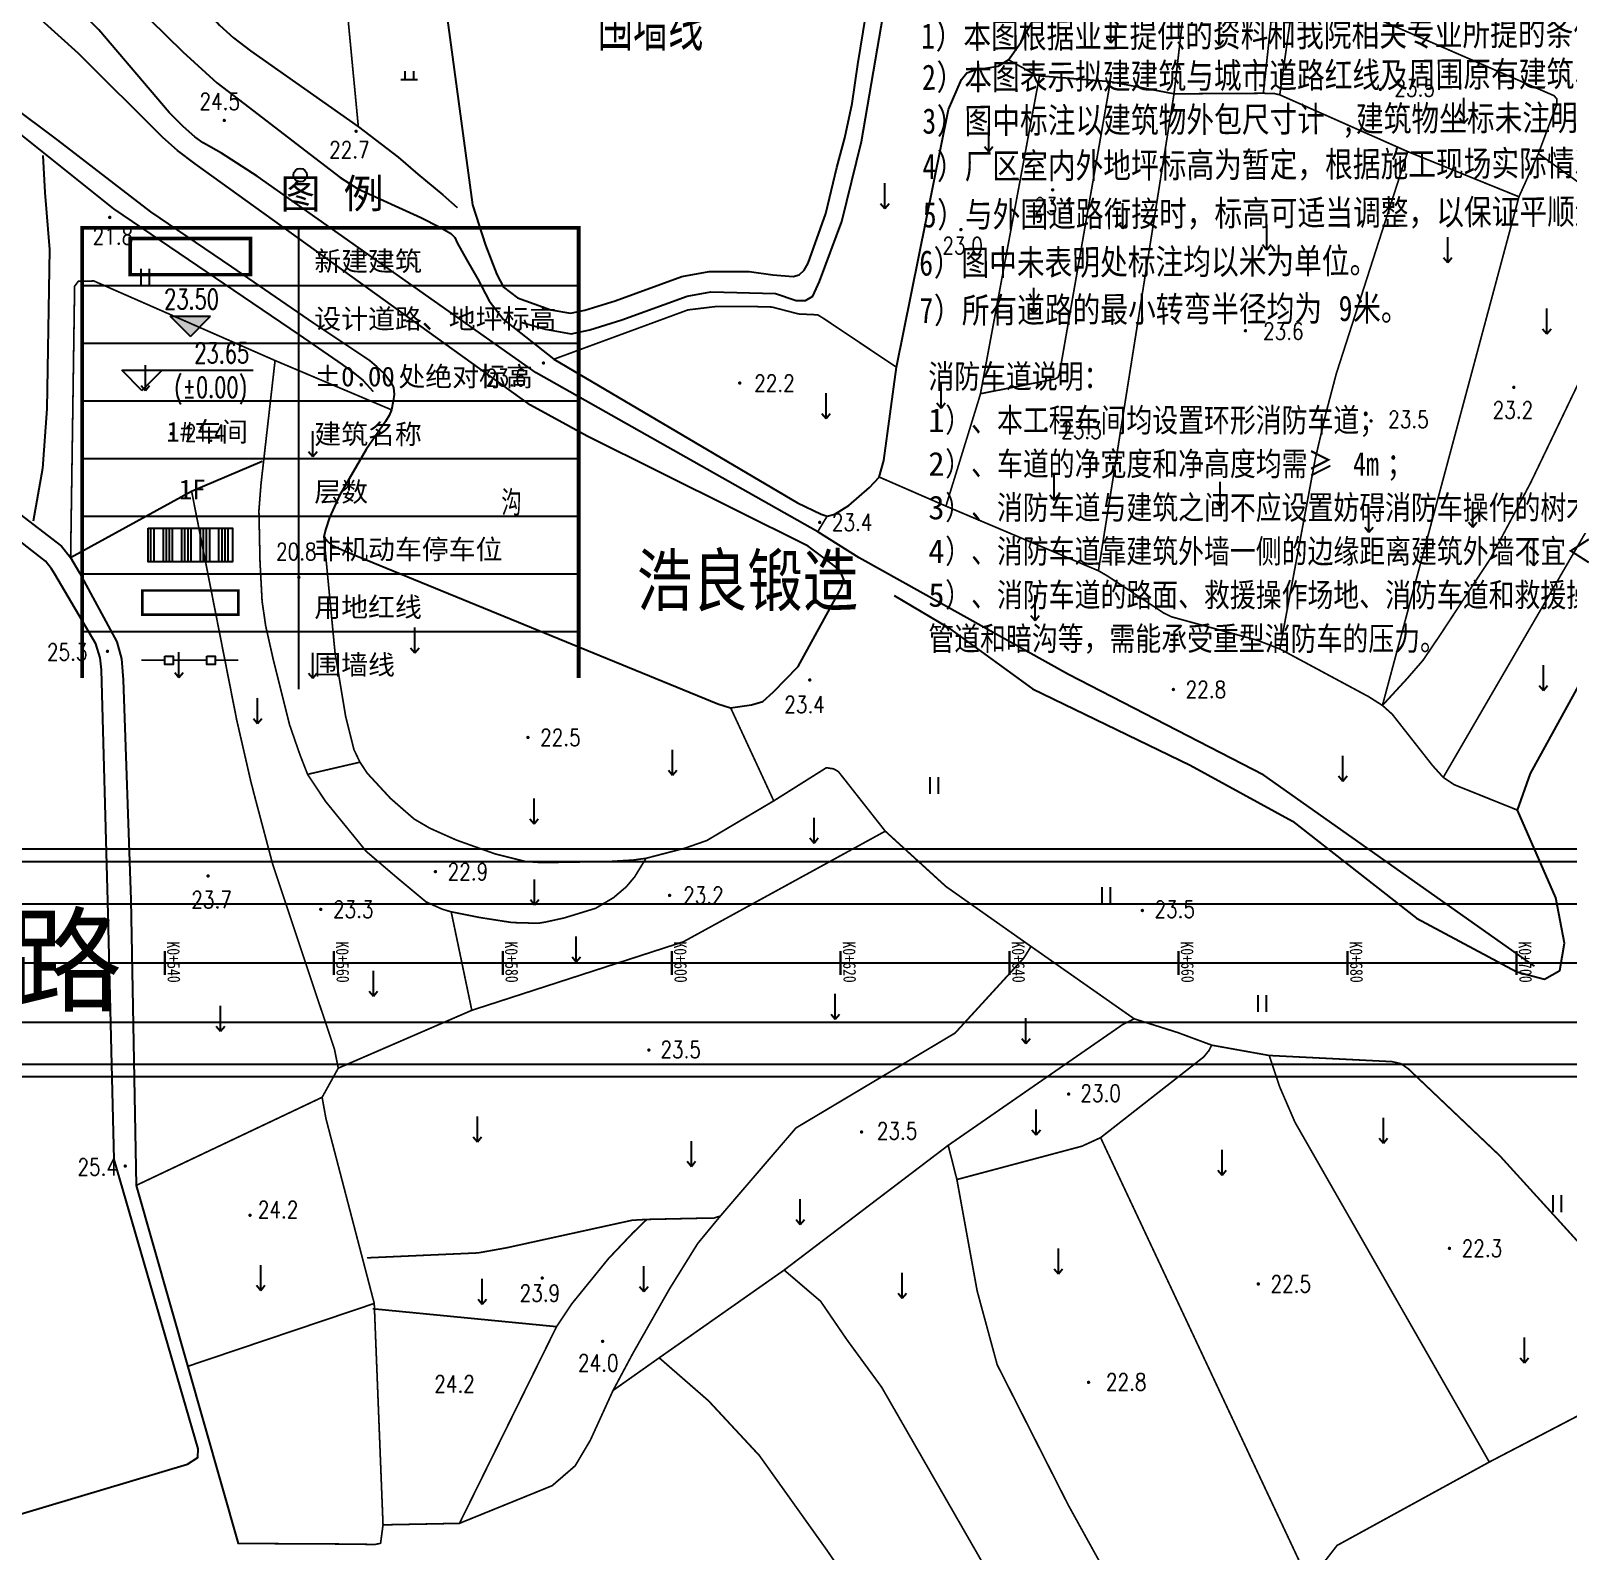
# Model space of a CAD drawing. Header units: millimetres. Extents: x 423323 to 424695, y 55333 to 56284.
# Drawn here: x 423511.2 to 423693.2, y 55512.6 to 55692.7 of the extents above; entities that cross this region are included whole.
import ezdxf
from ezdxf.enums import TextEntityAlignment as Align

# ---------------------------------------------------------------- set-up
doc = ezdxf.new("R2010")
doc.units = ezdxf.units.MM
doc.header["$LTSCALE"] = 1000
doc.linetypes.add('DASH', pattern=[0.35, 0.25, -0.1])
doc.linetypes.add('X3', pattern=[5, 4, -1])
for name, color, linetype in [('DIM_ELEV', 3, 'Continuous'), ('PKNG-TSRP', 83, 'Continuous'), ('PUB_TEXT', 7, 'Continuous'), ('地形图', 252, 'Continuous'), ('建设布局', 7, 'Continuous'), ('新建建筑', 7, 'Continuous'), ('红线', 1, 'Continuous'), ('表格', 8, 'Continuous'), ('路名', 7, 'Continuous'), ('道路网', 7, 'Continuous')]:
    doc.layers.add(name, color=color, linetype=linetype)
doc.styles.add('_TCH_DIM', font='SIMPLEX', dxfattribs={"bigfont": 'GBCBIG'})
doc.styles.add('HZ', font='rs.shx', dxfattribs={"width": 0.8, "bigfont": 'hztxt.shx'})
doc.styles.add('ST', font='', dxfattribs={"width": 0.8})
doc.styles.add('仿宋体', font='simfang.ttf', dxfattribs={"width": 0.8})
doc.styles.add('宋体', font='')
doc.styles.add('等线体', font='simhei.ttf')
doc.styles.get('ST').set_extended_font_data('SimSun')
doc.styles.get('宋体').set_extended_font_data('NSimSun')
doc.linetypes.add('10421', pattern='A,2,[150,AAA.SHX,S=1,R=0,X=0,Y=1],1e-11', length=2.00000000001)

# ---------------------------------------------------------------- blocks, each defined once
blk = doc.blocks.new('gc120')
for p, q in [((0, 0), (0, 3)), ((-0.5, 0.6), (0, 0)), ((0, 0), (0.5, 0.6))]:
    blk.add_line(p, q)
blk = doc.blocks.new('gc119')
for p, q in [((-1, 0), (1, 0)), ((-0.5, 1), (-0.5, 0)), ((0.5, 1), (0.5, 0))]:
    blk.add_line(p, q)
blk = doc.blocks.new('gc122')
blk.add_circle((0, 0), 0.8)
blk = doc.blocks.new('gc121')
for p, q in [((-0.5, -1), (-0.5, 1)), ((0.5, -1), (0.5, 1))]:
    blk.add_line(p, q)
blk = doc.blocks.new('GC200')
at = {"linetype": 'Continuous', "const_width": 0.2, "flags": 128}
blk.add_lwpolyline([(-0.1, 0, 1), (0.1, 0, 1)], format="xyb", close=True, dxfattribs=at)
blk = doc.blocks.new('wetrewtewtre')
at = {"layer": '建设布局', "color": 1, "linetype": 'Continuous', "flags": 128}
blk.add_lwpolyline([(423795.0080299379, 55503.05669364888), (423795.0151735165, 55549.64969745647), (423775.8938530016, 55568.77100000001), (423342.151926578, 55568.771)], dxfattribs=at)
blk.add_lwpolyline([(423795.0080299379, 55503.05669364888), (423795.0151735165, 55549.64969745647), (423775.8938530016, 55568.77100000001), (423342.151926578, 55568.771)], dxfattribs=at)
at = {"layer": '道路网', "color": 6, "linetype": 'Continuous'}
for p, q in [((423342.151926578, 55594.27100000002), (423781.5151174814, 55594.27100000002)), ((423342.151926578, 55594.27100000002), (423781.5151174814, 55594.27100000002)), ((423342.151926578, 55570.27100000001), (423781.5151682333, 55570.27100000002)), ((423342.151926578, 55570.27100000001), (423781.5151682333, 55570.27100000002))]:
    blk.add_line(p, q, dxfattribs=at)
at = {"layer": '道路网', "color": 4, "linetype": 'Continuous'}
for p, q in [((423342.151926578, 55589.271), (423781.5151174813, 55589.27099999999)), ((423342.151926578, 55589.271), (423781.5151174813, 55589.27099999999)), ((423342.151926578, 55575.27099999999), (423781.5151682331, 55575.27099999999)), ((423342.151926578, 55575.27099999999), (423781.5151682331, 55575.27099999999))]:
    blk.add_line(p, q, dxfattribs=at)
at = {"layer": '道路网', "color": 2, "linetype": 'Continuous', "lineweight": 30}
for p, q in [((423527.0572169841, 55583.67099998882), (423527.057216984, 55580.8709999888)), ((423527.0572169841, 55583.67099998882), (423527.057216984, 55580.8709999888)), ((423547.0572169841, 55583.6709999884), (423547.057216984, 55580.87099998839)), ((423547.0572169841, 55583.6709999884), (423547.057216984, 55580.87099998839)), ((423567.0572169841, 55583.67099998799), (423567.057216984, 55580.87099998797)), ((423567.0572169841, 55583.67099998799), (423567.057216984, 55580.87099998797)), ((423587.0572169841, 55583.67099998757), (423587.057216984, 55580.87099998756)), ((423587.0572169841, 55583.67099998757), (423587.057216984, 55580.87099998756)), ((423607.0572169841, 55583.67099998716), (423607.057216984, 55580.87099998714)), ((423607.0572169841, 55583.67099998716), (423607.057216984, 55580.87099998714)), ((423627.0572169841, 55583.67099998675), (423627.057216984, 55580.87099998673)), ((423627.0572169841, 55583.67099998675), (423627.057216984, 55580.87099998673)), ((423647.0572169841, 55583.67099998633), (423647.057216984, 55580.87099998631)), ((423647.0572169841, 55583.67099998633), (423647.057216984, 55580.87099998631)), ((423667.0572169841, 55583.67099998592), (423667.057216984, 55580.8709999859)), ((423667.0572169841, 55583.67099998592), (423667.057216984, 55580.8709999859)), ((423687.0572169841, 55583.6709999855), (423687.057216984, 55580.87099998548)), ((423687.0572169841, 55583.6709999855), (423687.057216984, 55580.87099998548))]:
    blk.add_line(p, q, dxfattribs=at)
at = {"layer": '道路网', "color": 2, "linetype": 'X3'}
blk.add_line((423342.151926578, 55582.27100000001), (423897.3411305345, 55582.271), dxfattribs=at)
blk.add_line((423342.151926578, 55582.27100000001), (423897.3411305345, 55582.271), dxfattribs=at)
at = {"layer": '道路网', "color": 141, "linetype": 'Continuous', "style": '等线体', "width": 0.8}
for s, p in [('K0+540', (423527.3136348538, 55584.80881411521)), ('K0+540', (423527.3136348538, 55584.80881411521)), ('K0+560', (423547.3136348538, 55584.80881411521)), ('K0+560', (423547.3136348538, 55584.80881411521)), ('K0+580', (423567.3136348538, 55584.80881411521)), ('K0+580', (423567.3136348538, 55584.80881411521)), ('K0+600', (423587.3136348538, 55584.80881411521)), ('K0+600', (423587.3136348538, 55584.80881411521)), ('K0+620', (423607.3136348538, 55584.80881411521)), ('K0+620', (423607.3136348538, 55584.80881411521)), ('K0+640', (423627.3136348538, 55584.80881411521)), ('K0+640', (423627.3136348538, 55584.80881411521)), ('K0+660', (423647.3136348538, 55584.80881411521)), ('K0+660', (423647.3136348538, 55584.80881411521)), ('K0+680', (423667.3136348538, 55584.80881411521)), ('K0+680', (423667.3136348538, 55584.80881411521)), ('K0+700', (423687.3136348538, 55584.80881411521)), ('K0+700', (423687.3136348538, 55584.80881411521))]:
    blk.add_text(s, height=1.5, rotation=271.0551617753164, dxfattribs=at).set_placement(p)
blk = doc.blocks.new('A$C2D9A7706')
at = {"layer": 'PUB_TEXT', "style": 'ST', "width": 0.8}
for s, p in [('消防车道说明：', (1.512236615875736, 30.72396442387253, 55.815)), ('）、本工程车间均设置环形消防车道；', (3.402531974541489, 25.82396442396566, 55.815)), ('）、车道的净宽度和净高度均需≥', (3.402531974541489, 20.92396442405879, 55.815)), ('4m', (49.12349690291563, 20.92396442405879, 55.815)), ('；', (52.90408762024714, 20.92396442405879, 55.815)), ('）、消防车道与建筑之间不应设置妨碍消防车操作的树木、架空管线等障碍物；', (3.402531974541489, 16.02396442368627, 55.815)), ('）、消防车道靠建筑外墙一侧的边缘距离建筑外墙不宜＜', (3.402531974541489, 11.1239644237794, 55.815)), ('）、消防车道的路面、救援操作场地、消防车道和救援操作场地下面的', (3.402531974541489, 6.22396442387253, 55.815)), ('管道和暗沟等，需能承受重型消防车的压力。', (1.512236615875736, 1.323964423965663, 55.815))]:
    blk.add_text(s, height=2.658227848101266, dxfattribs=at).set_placement(p)
at = {"layer": 'PUB_TEXT', "style": '宋体'}
for s, height, p in [('1', 2.658227848101266, (1.512236615875736, 25.82396442396566, 55.815)), ('2', 2.658227848101266, (1.512236615875736, 20.92396442405879, 55.815)), ('3', 2.658227848101266, (1.512236615875736, 16.02396442368627, 55.815)), ('4', 2.658227848101266, (1.512236615875736, 11.1239644237794, 55.815)), ('5m', 2.658227848101268, (79.87969808527873, 11.1239644237794, 55.815)), ('。', 2.658227848101268, (83.66028880255203, 11.1239644237794, 55.815)), ('5', 2.658227848101266, (1.512236615875736, 6.22396442387253, 55.815))]:
    blk.add_text(s, height=height, dxfattribs=at).set_placement(p)
blk = doc.blocks.new('A$C0E7F7AE6')
at = {"layer": 'PUB_TEXT', "style": 'ST', "width": 0.8}
for s, p in [('说明', (0.600064660708548, 30.1147752254667)), (':', (5.784484965654412, 30.05119731754917)), ('1', (0.6135122842338284, 25.9319336544188)), ('）本图根据业主提供的资料和我院相关专业所提的条件进行设计。', (1.909617360470294, 25.91603917743941)), ('）本图表示拟建建筑与城市道路红线及周围原有建筑、道路、绿地的关系。', (1.928922681043334, 22.21085980929365)), ('2', (0.6328176048068679, 22.22675428627303)), ('）图中标注以建筑物外包尺寸计', (1.884095907465964, 18.2787729508609)), ('3', (0.587990831229498, 18.29466742784029)), ('建筑物坐标未注明均以建筑外包标注。', (39.47114311832348, 17.81783311845881)), (',', (38.17503804208702, 17.83372759543819)), ('）厂区室内外地坪标高为暂定，根据施工现场实际情况做相应调整。', (1.821301568263154, 14.21149081246858)), ('4', (0.5251964920266879, 14.22738528944796)), ('）与外围道路衔接时，标高可适当调整，以保证平顺连接。', (1.770834543414823, 9.869307996927999)), ('5', (0.4747294671783572, 9.88520247390738)), ('6', (0.0845664050962193, 5.567460182535109)), ('）图中未表明处标注均以米为单位。', (1.380671481332685, 5.551565705555727)), ('7', (0.03230549417868016, 1.30587724544352)), ('）所有道路的最小转弯半径均为', (1.328410570415146, 1.289982768464138)), ('9', (37.6193527050362, 0.844937413041428)), ('米。', (38.91545778127266, 0.8290429360620455))]:
    blk.add_text(s, height=2.278481012658228, rotation=359.2974020260278, dxfattribs=at).set_placement(p)

msp = doc.modelspace()

# ---------------------------------------------------------------- hatches: boundary and pattern name
h = msp.add_hatch()
h.set_pattern_fill('ANSI34', color=251, scale=0.2304, angle=45, style=0)
h.set_pattern_definition([(90, (75798.85214636725, -2583109.086475055), (-2.19456, 1.70530256582424e-16), []), (90, (75799.2179065253, -2583108.720714897), (-2.19456, 1.70530256582424e-16), []), (90, (75799.58366668323, -2583108.354954739), (-2.19456, 1.70530256582424e-16), []), (90, (75799.94942765584, -2583107.989193766), (-2.19456, 1.70530256582424e-16), [])])
h.paths.add_polyline_path([(423525.0878782777, 55633.76657304125), (423535.0718782788, 55633.76657304125), (423535.0718782788, 55629.77297304043), (423525.0878782777, 55629.77297304043)])
at = {"layer": 'DIM_ELEV'}
msp.add_hatch(color=256, dxfattribs=at).paths.add_polyline_path([(423530.0798782774, 55656.44330548751), (423527.6798782774, 55658.84330548751), (423532.4798782775, 55658.84330548751)])

# ---------------------------------------------------------------- linework, layer by layer
at = {"color": 41, "const_width": 0.192, "elevation": -5.706759999999999}
for points in [[(423527.0718315063, 55618.1123272672), (423524.2897014558, 55618.1123272672)], [(423532.0258694091, 55618.1123272672), (423528.0662197474, 55618.1123272672)], [(423533.0202576502, 55618.1123272672), (423535.750403413, 55618.1123272672)]]:
    msp.add_lwpolyline(points, dxfattribs=at)
at = {"color": 41, "elevation": -5.706759999999999}
for points in [[(423527.0718315063, 55618.60841312331), (423528.0662197474, 55618.60841312331), (423528.0662197474, 55617.61624141109), (423527.0718315063, 55617.61624141109)], [(423532.0258694091, 55618.60841312331), (423533.0202576502, 55618.60841312331), (423533.0202576502, 55617.61624141109), (423532.0258694091, 55617.61624141109)]]:
    msp.add_lwpolyline(points, close=True, dxfattribs=at)
at = {"layer": 'DIM_ELEV'}
for p, q in [((423530.0798782774, 55656.44330548751), (423527.6798782774, 55658.84330548751)), ((423527.6798782774, 55658.84330548751), (423532.4798782775, 55658.84330548751)), ((423530.0798782774, 55656.44330548751), (423532.4798782775, 55658.84330548751)), ((423524.3528129769, 55650.05933446863), (423521.9528129768, 55652.45933446863)), ((423521.9528129768, 55652.45933446863), (423537.5168129769, 55652.45933446863)), ((423524.3528129769, 55650.05933446863), (423526.7528129769, 55652.45933446863))]:
    msp.add_line(p, q, dxfattribs=at)
at = {"layer": 'PKNG-TSRP', "elevation": 6.202999999999999}
msp.add_lwpolyline([(423525.0878782777, 55633.76657304127), (423535.0718782788, 55633.76657304127), (423535.0718782788, 55629.77297304045), (423525.0878782777, 55629.77297304045)], close=True, dxfattribs=at)
at = {"layer": '地形图', "color": 250, "linetype": '10421', "flags": 128}
for points in [[(423569.3434468887, 55658.1175379593), (423569.3434468887, 55658.1175379593), (423569.3434468887, 55658.1175379593), (423569.3434468887, 55658.1175379593), (423572.1322916495, 55657.2952138361), (423575.1437101515, 55656.76258480165), (423577.3762249721, 55657.24334088209), (423581.1427415331, 55658.41733621473), (423588.8885388292, 55661.21303926727), (423591.6927717545, 55661.72682689041), (423599.3467223684, 55661.51997688853), (423601.8008366011, 55660.70797071885), (423602.8791160582, 55660.70797071885), (423603.7698713864, 55661.2233806371), (423604.5406037348, 55662.9508311573), (423607.1938195151, 55670.05388817095), (423609.5320138523, 55679.52375197011), (423613.4928328356, 55702.82512615617), (423613.25, 55703.8), (423612.4131730969, 55704.45920283676), (423607.6289978794, 55706.36534191984), (423607.3, 55706.84), (423607.3114313065, 55707.36833064918), (423608.4, 55712.23), (423612.5444419031, 55730.61487947292), (423612.14, 55732.55), (423611.29, 55733.5), (423611.29, 55733.5)], [(423521.3922816284, 55719.68869658848), (423524.7143066019, 55710.80143932802), (423526.3747594204, 55706.43322045931), (423530.4196485963, 55698.53835987857), (423531.3334536331, 55696.43942098261), (423532.5181832606, 55694.49655084155), (423533.5465324122, 55693.31134697264), (423535.1818787494, 55691.79885652867), (423537.1859813222, 55690.28838830758), (423549.9686851449, 55681.25668357207), (423554.6984719041, 55677.68134808519), (423557.0141427362, 55675.66875835739), (423559.9735712252, 55673.23428716564), (423561.6577307899, 55671.71285029237)], [(423564.1039765817, 55663.22634237231), (423564.1039765817, 55663.22634237231), (423565.4353776824, 55660.6566935721), (423567.1340594529, 55658.45413394346), (423573.1, 55653.75), (423601.9630459699, 55636.7557644099), (423604.7565863348, 55635.42311775345), (423605.47, 55635.19), (423606.3857313114, 55635.41337838701), (423608.0191749122, 55636.43638492905), (423610.4800141107, 55638.54984332429), (423611.63, 55639.8), (423612.151843082, 55641.76323893774), (423613.66, 55652.81), (423619.84, 55683.33), (423621.3481673839, 55686.87989755382), (423621.9909964584, 55687.67371980743), (423622.9827528068, 55688.0066160454), (423625.6882777528, 55688.45730185452), (423626.94, 55689.2), (423628.3938026989, 55691.27410602101), (423629.8592977101, 55693.92189606372), (423630.26, 55695.5), (423629.4293456936, 55701.29063210238), (423625.6301339299, 55708.01476382476), (423624.5911978873, 55709.83273281745), (423623.9418519674, 55713.59851097671), (423624.46, 55719.91)], [(423503.14, 55715.49), (423513.6326687731, 55705.43693941808), (423529.1972175595, 55690.16757215331), (423533.2171396894, 55686.49648408879), (423536.4118811314, 55684.0447167354), (423544.2788525663, 55677.97823301623), (423547.8140217193, 55675.27963741793), (423549.9200336877, 55673.93893557472), (423557.3485865558, 55670.55224010589), (423559.628070395, 55669.3853266495), (423560.903526658, 55668.6593988832), (423561.3818227566, 55668.1636459754), (423561.68, 55667.52), (423562.772575481, 55665.56655921033), (423564.1039765817, 55663.22634237231)], [(423609.2326352739, 55630.22794821152), (423604.34, 55633.32), (423571.01, 55652.13), (423537.980983884, 55675.42149958161), (423533.7544615927, 55678.15781520164), (423531.5932297674, 55679.38184145684), (423530.6174924183, 55680.06905838839), (423529.2427808527, 55681.31286354067), (423527.5900747185, 55682.98603001561), (423519.2461914108, 55692.77125281023), (423499.78, 55712.21)], [(423491.2965446239, 55689.98488707302), (423493.4292393482, 55691.24616201539), (423495.5184068141, 55691.0721927852), (423498.2169179529, 55689.37599713919), (423502.3517310469, 55686.37503463857), (423505.9642522745, 55683.54804136815), (423520.97, 55671.58), (423542.9471148344, 55656.62873285587), (423548.0396219059, 55653.12744874884), (423549.5215548896, 55652.06985867001), (423550.5335629507, 55651.24229639356), (423551.6677651348, 55649.99087413634), (423551.6677651348, 55649.99087413634)], [(423489.1136243184, 55651.34905813425), (423514.8209899836, 55631.61438567349), (423515.91, 55630.28), (423516.9736554972, 55628.47845972265), (423521.3646558721, 55620.28282052791), (423521.95, 55618.29), (423522.1213747257, 55615.7977513888), (423523.05, 55589.73), (423523.68, 55555.93), (423535.74, 55513.53), (423535.74, 55513.53)], [(423515.91, 55630.28), (423530.23, 55638.13), (423538.5882075438, 55641.67237446085)], [(423689.21, 55581.88), (423657.15, 55604.49), (423634.04, 55616.44), (423609.2326352739, 55630.22794821152)]]:
    msp.add_lwpolyline(points, dxfattribs=at)
at = {"layer": '地形图', "color": 250, "linetype": 'Continuous', "const_width": 0.2, "flags": 128}
for points in [[(423547.0629351369, 55711.71900095767), (423549.7787705111, 55683.24764626179), (423549.9686851449, 55681.25668357207)], [(423626.94, 55689.2), (423629.8905680104, 55687.54880290454), (423630.6, 55687.31), (423638.98, 55686.62), (423646.52, 55685.18)], [(423714.9329250516, 55664.85675757267), (423706.83, 55653.18), (423678.39, 55604.24)], [(423515.91, 55630.28), (423516.3819918413, 55662.3933919121), (423516.82, 55662.98), (423518.6536700149, 55663.02131696395), (423540.11, 55653.6), (423553.9, 55647.76)], [(423613.66, 55652.81), (423605.0747032091, 55658.55996653353), (423604.3474862509, 55659.0093082596), (423602.0884511312, 55659.11246977659), (423598.9208041912, 55659.93488813397), (423596.2748259503, 55660.00269521969), (423592.2288812856, 55659.98647720575), (423588.9812111387, 55659.5946339845), (423573.1, 55653.75)], [(423540.11, 55653.6), (423538.4492179503, 55639.02054394517), (423538.2, 55635.84), (423538.3273869876, 55629.78214298725), (423538.5751246135, 55625.09589757337), (423539, 55622.18), (423539.869583831, 55618.31333433391), (423541.8328560579, 55610.45163097155), (423543.0473030153, 55606.94334244492), (423543.96, 55604.6), (423543.96, 55604.6)], [(423530.23, 55638.13), (423535.57, 55611.04), (423537.2466400092, 55603.73735800508), (423537.7021250339, 55601.97235795418), (423539.84, 55593.91), (423547.1501209141, 55572.01301992892), (423547.59, 55569.81), (423545.68, 55566.36), (423523.68, 55555.93)], [(423605.47, 55635.19), (423604.34, 55633.32)], [(423545.89, 55632.74), (423547.2088942818, 55618.98361418651), (423548.4653265082, 55611.4478508603), (423549.441670601, 55607.53518371288), (423550.16, 55606.04), (423551.0353416762, 55604.71707290377), (423553.7805223954, 55601.74478479512), (423556.5650122609, 55599.31371482989), (423558.4505742579, 55598.21006764385), (423561.5825754938, 55596.81276456011), (423566.1779781418, 55595.17404337827), (423569.7595435748, 55594.27629031859), (423571.6830662497, 55594.15171716138), (423579.5851857032, 55594.27488689792), (423582.5196245781, 55594.44998729265), (423584.02, 55594.66), (423588.6166838891, 55595.85392794797), (423591.2128684163, 55596.76118775074), (423599.14, 55601.46), (423594.04, 55612.47)], [(423550.16, 55606.04), (423543.96, 55604.6)], [(423599.14, 55601.46), (423605.3684200402, 55605.38231987819), (423606.23, 55605.25), (423606.7915220362, 55604.92357945733), (423612.34, 55597.87), (423619.52, 55591.32), (423629.59, 55584.22), (423628.7607938396, 55582.87784295538), (423620.61, 55573.97), (423601.77, 55562.73), (423592.82, 55552.3), (423592.0532885553, 55552.05709399638), (423591.0637518212, 55552.05105105067), (423584.11, 55551.9), (423582.3814256943, 55551.80100362613), (423567.52, 55548.54), (423564.1352118283, 55547.93415651022), (423551.01, 55547.35)], [(423543.96, 55604.6), (423546.0764221024, 55601.40637016695), (423550.8989495366, 55595.47902359645), (423554.4832640606, 55592.41764796505), (423557.9852885215, 55589.49503466242), (423559.8980763213, 55588.63364721758), (423560.96, 55588.32), (423564.3766133024, 55587.64100394999), (423568.1753576782, 55587.05039060859), (423571.2565587225, 55586.96601658349), (423572.17, 55587.12), (423574.3377597668, 55587.59881452026), (423578.0520916916, 55588.7378517733), (423580.1644161448, 55589.99239081416), (423581.6806544029, 55591.27850435616), (423582.678099904, 55592.46284919892), (423584.02, 55594.66)], [(423563.4, 55576.66), (423588.43, 55584.77), (423612.34, 55597.87)], [(423563.4, 55576.66), (423560.96, 55588.32)], [(423629.59, 55584.22), (423641.81, 55575.65), (423646.9612933715, 55574.02509920094), (423650.9808124453, 55572.53227741515), (423657.79, 55571.31), (423672.3407584871, 55570.58061281455), (423673.38, 55570.34), (423674.2472894726, 55569.73638429346), (423685.09, 55559.43), (423702.6777111192, 55540.08041070186), (423703.01, 55539.36), (423702.8211870596, 55538.3118193653), (423702.4801298739, 55537.27824010834), (423702.1148932672, 55535.78567468649), (423702.0079749201, 55533.87852585646), (423701.99, 55532.64), (423683.84, 55523.17), (423665.8195874989, 55513.29291071657), (423662.49, 55509.01), (423663.31, 55506.6)], [(423563.4, 55576.66), (423547.59, 55569.81)], [(423580.12, 55531.65), (423585.58, 55535.51), (423600.37, 55545.9), (423619.79, 55560.67), (423640.4733435538, 55574.99500882357), (423641.81, 55575.65)], [(423662.49, 55509.01), (423637.83, 55561.58), (423650.05, 55571.15), (423650.6840729752, 55571.93539773232), (423650.9808124453, 55572.53227741515)], [(423657.79, 55571.31), (423659.0056706984, 55567.64825649111), (423660.85, 55563.38), (423683.84, 55523.17)], [(423545.68, 55566.36), (423546.1329394219, 55563.83673780761), (423551.85, 55541.95), (423552.8895614556, 55515.73388196025), (423552.6, 55513.55), (423551.9487172643, 55513.41116923975), (423548.4, 55513.46), (423535.74, 55513.53)], [(423637.83, 55561.58), (423635.6139926281, 55560.56572108229), (423620.82, 55556.62), (423619.79, 55560.67)], [(423620.82, 55556.62), (423623.2190049625, 55543.4205159953), (423625.59, 55534.69), (423633.9916727265, 55518.09609204428), (423642.3014461517, 55503.05669364886)], [(423552.8895614556, 55515.73388196025), (423561.94, 55515.91), (423572.9107182288, 55520.36970443927), (423575.63, 55522.72), (423577.4207948269, 55525.73608194283), (423580.12, 55531.65), (423582.4548476864, 55536.02167347087), (423586.7961334721, 55543.66885689198), (423590.1358830152, 55549.04353982011), (423592.82, 55552.3)], [(423584.11, 55551.9), (423582.4719333501, 55550.30840087144), (423579.5809790573, 55547.26492686239), (423575.2511814373, 55541.92572327708), (423573.43, 55539.2), (423561.94, 55515.91)], [(423600.37, 55545.9), (423604.6874141514, 55542.20579205589), (423607.8136815312, 55537.63421177755), (423611.92, 55532.02), (423624.5317443649, 55510.07362719184), (423628.5174595101, 55503.05669364889)], [(423551.85, 55541.95), (423529.6603324546, 55534.46465651725)], [(423573.43, 55539.2), (423551.67, 55541.32)]]:
    msp.add_lwpolyline(points, dxfattribs=at)
for points, elevation in [([(423637.57, 55628.71), (423646.52, 55685.18), (423649.61, 55711.98), (423657.9205742427, 55711.71516640943), (423658.58, 55711.52), (423658.921012803, 55710.80614784169), (423658.43, 55697.66), (423657.0933235878, 55685.24392486345), (423646.52, 55685.18)], 22.75), ([(423659.04, 55685.06), (423660.8341230644, 55697.8004137403), (423661, 55698.01), (423661.3708760751, 55698.07232695958), (423691.5014644341, 55684.96000979903), (423691.85, 55684.56), (423691.8525386879, 55683.96999158706), (423689.65, 55678.1), (423687.35, 55672.99), (423674.18, 55678.34)], 22.75), ([(423623.61, 55649.67), (423630.6, 55687.31)], 22.75), ([(423619.52, 55636.36), (423623.4193149382, 55649.01060315178), (423623.61, 55649.67), (423632.4428566319, 55651.40826513619), (423632.78, 55651.62), (423632.9482813805, 55651.99167045194), (423638.98, 55686.62)], 22.75), ([(423659.05, 55619.45), (423663.2462952176, 55641.98620758671), (423664.5, 55647.35), (423665.7199415291, 55652.01005840448), (423674.18, 55678.34), (423659.04, 55685.06), (423658.4107609793, 55685.20590934564), (423657.0933235878, 55685.24392486345)], 22.75), ([(423671.19, 55612.76), (423674.0841097939, 55615.90751094984), (423675.9784503698, 55618.0883375393), (423677.9573031355, 55621.00838457911), (423683.9739962845, 55630.15287031199), (423688.74, 55639.14), (423702.89, 55668.62), (423689.65, 55678.1)], 22.75), ([(423687.35, 55672.99), (423671.19, 55612.76)], 22.75), ([(423687.16, 55600.37), (423679.6751921062, 55603.38003007458), (423678.39, 55604.24), (423677.1271851274, 55605.63732651617), (423672.3466764264, 55611.72227311064), (423671.19, 55612.76), (423669.5676448212, 55613.7928473643), (423659.05, 55619.45), (423656.4303921096, 55620.45908666072), (423646.23, 55623.25), (423645.3160315257, 55623.69585758261), (423638.6339484542, 55628.09476914756), (423637.57, 55628.71), (423619.52, 55636.36), (423611.63, 55639.8)], 22.75), ([(423612.0532758912, 55503.05669364886), (423605.44, 55512.72), (423605.44, 55512.72), (423597.4481107259, 55523.92950223239), (423591.4220053263, 55530.41630471622), (423585.58, 55535.51)], 23.88)]:
    msp.add_lwpolyline(points, dxfattribs=dict(at, elevation=elevation))
at = {"layer": '地形图', "color": 250, "linetype": 'Continuous', "flags": 128}
for points in [[(423559.4372320744, 55701.7989971622), (423563.4714384215, 55672.0365612075), (423565.0044469417, 55667.25872743521), (423565.0044469417, 55667.25872743521), (423566.3504467264, 55663.79323258768), (423567.1560434398, 55662.30572495894), (423567.1560434398, 55662.30572495894), (423568.7915293469, 55661.03301335574), (423572.7483686816, 55659.61555904527), (423575.0985607954, 55659.19988100002), (423576.7672700121, 55659.55922558084), (423580.3803778568, 55660.68540455217), (423588.2626549031, 55663.53036745999), (423591.507525961, 55664.1248881837), (423596.2218942317, 55664.12843597226), (423599.0348085518, 55663.75358456687), (423601.4257778659, 55663.56616604028), (423602.1290090653, 55663.75358456687), (423602.7384782002, 55664.31585449885), (423603.2072885224, 55665.11240297116), (423605.3163430004, 55671.00714149486), (423606.6067369948, 55676.44627384799), (423607.5615510182, 55679.98538735441), (423608.4073164811, 55684.02815230854), (423609.0783611722, 55688.63942609615), (423611.0230255741, 55700.53771268172)], [(423508.7065779624, 55683.91987705704), (423514.337132383, 55679.68271644502), (423525.3525859538, 55671.21805973901), (423534.9542275563, 55664.70432956772), (423544.6462209053, 55658.01814943535), (423551.2909536959, 55653.59372064142), (423552.1314740816, 55652.90919646937), (423553.0895529576, 55652.00294070726), (423553.8299893297, 55651.03116825352), (423554.1387826569, 55650.39220146875), (423554.220313606, 55649.591789938), (423554.0991217634, 55648.79523182694), (423553.9, 55647.76), (423553.6011214633, 55647.1002621557), (423553.1838808005, 55646.37384347279), (423550.8988273105, 55643.05085837083), (423547.7420663672, 55637.60021871109), (423546.562984047, 55635.01130690017), (423546.0736171072, 55633.56380962115), (423545.89, 55632.74), (423546.3703469572, 55632.1847612265), (423546.8437149392, 55631.75658203821), (423548.3990399384, 55631.03896434075), (423592.5174969685, 55612.93815583521), (423594.04, 55612.47), (423596.4995915027, 55612.82716714594), (423597.8632355715, 55613.24509404795), (423599.058355351, 55614.32095791122), (423602.04, 55617.38), (423607.1607105544, 55626.73427485469), (423607.42, 55627.66), (423606.9514554907, 55628.77924152164), (423605.8951429422, 55629.60374576864), (423603.2315123673, 55631.60105118454), (423577.0672233328, 55644.62995555434), (423570.3469486397, 55648.30060878918), (423570.3469486397, 55648.30060878918), (423562.3359512111, 55654.09155395909), (423530.6518267892, 55676.90187177002), (423528.58, 55678.45), (423526.8336393887, 55679.99795397172), (423516.8311580939, 55689.94811739605), (423508.4082778853, 55697.60011351811)], [(423509.9364138738, 55517.00598922784), (423529.7300642222, 55522.93446096937), (423530.98, 55523.71), (423531.0195152038, 55524.73878106457), (423521.06, 55559), (423520.3, 55589.59), (423519.5809597755, 55616.98656229139), (423519.39, 55618.39), (423518.8782972369, 55620.0666745466), (423514.034872285, 55628.31397263088), (423513.63, 55628.94), (423512.9351514485, 55629.84432620555), (423512.2292429807, 55630.39992544779), (423489.5762272023, 55648.1160746324)], [(423613.4087572893, 55625.78625024758), (423619.7789617531, 55621.97217387653), (423629.78, 55614.73), (423648.4490648899, 55605.69730467005), (423660.5470270253, 55599.05398588016), (423675.2126702791, 55587.55439428704), (423687.0943629098, 55581.23029326321), (423690.3813543677, 55580.35385386379), (423692.2074591193, 55581.37636649645), (423692.734203905, 55584.59632018529), (423691.7279043687, 55589.96274360994), (423687.16, 55600.37)], [(423687.16, 55600.37), (423688.7111844315, 55604.7189226299), (423696.803309553, 55619.43042428515)]]:
    msp.add_lwpolyline(points, dxfattribs=at)
at = {"layer": '地形图', "color": 250, "linetype": 'Continuous', "elevation": 22, "flags": 128}
msp.add_lwpolyline([(423512.6107728365, 55677.87724450227), (423512.875019789, 55673.48021688194), (423513.41320368, 55666.73309220681), (423513.1068552904, 55647.86408302387), (423512.5694787467, 55640.81026621684), (423511.4656113758, 55634.56990877613)], dxfattribs=at)
at = {"layer": '建设布局', "color": 1, "linetype": 'Continuous', "flags": 128}
msp.add_lwpolyline([(423431.6118059129, 55595.77100000001), (423775.8937920256, 55595.77100000001), (423795.015112198, 55614.89233814359), (423795.0150198624, 55713.13729403212), (423431.611805913, 55713.17167436664)], close=True, dxfattribs=at)
msp.add_lwpolyline([(423431.6118059129, 55595.77100000001), (423775.8937920256, 55595.77100000001), (423795.015112198, 55614.89233814359), (423795.0150198624, 55713.13729403212), (423431.611805913, 55713.17167436664)], close=True, dxfattribs=at)
at = {"layer": '新建建筑', "const_width": 0.4266666666666667, "elevation": 6.202999999999999}
msp.add_lwpolyline([(423522.9687671664, 55668.03643970784), (423537.1909893887, 55668.03643970784), (423537.1909893887, 55663.76977304067), (423522.9687671664, 55663.76977304067)], close=True, dxfattribs=at)
at = {"layer": '红线', "linetype": 'DASH', "ltscale": 0.003, "const_width": 0.3072000000000001, "elevation": 6.202999999999999}
msp.add_lwpolyline([(423524.3909893905, 55626.36532859091), (423535.7687671683, 55626.36532859091), (423535.7687671683, 55623.52088414651), (423524.3909893905, 55623.52088414651)], close=True, dxfattribs=at)
at = {"layer": '表格'}
for p, q in [((423542.8798782775, 55669.31643970865, 6.202999999999999), (423542.8798782779, 55614.7031063683, 6.202999999999999)), ((423517.2798782775, 55662.48977304097, 6.202999999999999), (423576.0448525327, 55662.48977304097, 6.202999999999999)), ((423517.2798782775, 55655.6631063744, 6.202999999999999), (423576.0448525327, 55655.6631063744, 6.202999999999999)), ((423517.2798782775, 55648.83643970783, 6.202999999999999), (423576.0448525327, 55648.83643970783, 6.202999999999999)), ((423517.2798782776, 55642.00977304127, 6.202999999999999), (423576.0448525327, 55642.00977304127, 6.202999999999999)), ((423517.2798782779, 55635.18310637471, 6.202999999999999), (423576.0448525331, 55635.18310637471, 6.202999999999999)), ((423517.2798782783, 55628.35643970701, 6.202999999999999), (423576.0448525337, 55628.35643970926, 6.202999999999999)), ((423517.2798782781, 55621.52977303599, 6.202999999999999), (423576.0448525333, 55621.52977303709, 6.202999999999999))]:
    msp.add_line(p, q, dxfattribs=at)
at = {"layer": '表格', "color": 4, "const_width": 0.4608, "elevation": 6.202999999999999}
msp.add_lwpolyline([(423517.2798782775, 55669.31643970865), (423517.279878278, 55614.7031063683), (423576.0448525331, 55614.70310636942), (423576.0448525327, 55669.31643970865)], close=True, dxfattribs=at)

# ---------------------------------------------------------------- block references
msp.add_blockref('wetrewtewtre', (0, 0))
at = {"ltscale": 0.8, "xscale": 1.320000000000001, "yscale": 1.32, "zscale": 1.32, "rotation": 1.000000000022613}
msp.add_blockref('A$C0E7F7AE6', (423616.3862049, 55656.29844876088, -2.275000000000002), dxfattribs=at)
at = {"xscale": 1.056, "yscale": 1.056, "zscale": 1.056}
msp.add_blockref('A$C2D9A7706', (423615.844564556, 55617.87274859416, -61.21564000000001), dxfattribs=at)
at = {"layer": '地形图', "color": 250, "linetype": 'Continuous'}
for name, p in [('gc120', (423639.0429106671, 55691.21384683385)), ('gc120', (423651.8965893436, 55690.92450713686)), ('gc119', (423555.9824725435, 55686.86271156806)), ('GC200', (423670.942299359, 55685.70788336464, 23.5)), ('gc120', (423680.8293068835, 55681.71419692354)), ('GC200', (423534.0953745497, 55682.02765516506, 24.5)), ('GC200', (423549.7047518609, 55680.75055832836, 22.7)), ('gc120', (423624.5835296045, 55678.35307418579)), ('gc120', (423612.2899816718, 55671.60228523731)), ('GC200', (423632.156412689, 55673.80987189373, 23.07)), ('gc120', (423640.4471874049, 55669.22590856432)), ('GC200', (423520.5392137993, 55670.55294893844, 21.79)), ('GC200', (423621.2881065194, 55669.11145346915, 23.07)), ('gc120', (423657.5013172269, 55666.7209669617)), ('gc120', (423678.9158335695, 55665.21349009584)), ('gc121', (423524.7480856717, 55663.44848497363)), ('gc120', (423629.9331078959, 55659.20412554642)), ('gc120', (423690.6497377061, 55656.74518529492)), ('GC200', (423654.9761134047, 55657.123997847, 23.57)), ('gc120', (423524.7584387141, 55650.04663096982)), ('GC200', (423571.8815610163, 55653.29742958163, 23.63)), ('GC200', (423595.1132208846, 55650.93661788532, 22.2)), ('gc120', (423618.9494168952, 55647.9725739171)), ('gc120', (423605.3331277615, 55646.74634178857)), ('GC200', (423686.7419138225, 55650.42457922367, 23.23)), ('GC200', (423631.3671981512, 55645.48186980888, 23.3)), ('GC200', (423669.8466089732, 55646.45268528529, 23.6)), ('GC200', (423527.827377533, 55644.93761686901, 21.38)), ('gc120', (423544.5772555412, 55642.2360759608)), ('gc120', (423632.3159828384, 55637.08316110713)), ('gc120', (423651.9949177887, 55636.23878619279)), ('gc120', (423681.8768471924, 55633.87488326035)), ('GC200', (423604.5762419044, 55634.43543398519, 23.4)), ('gc120', (423669.5998273439, 55633.2712046464)), ('gc120', (423689.1104478577, 55629.31977172299)), ('GC200', (423542.9244891123, 55627.92109996964, 20.82)), ('gc120', (423630.0697009605, 55622.8055033249)), ('gc120', (423556.6494140133, 55618.9704673525)), ('gc120', (423544.57321801, 55615.96948054795)), ('gc120', (423690.2479324959, 55614.53395764931)), ('GC200', (423603.4029430973, 55615.77365956435, 23.44)), ('GC200', (423646.446198408, 55614.64736821569)), ('gc120', (423538.0417204345, 55610.60828157167)), ('GC200', (423570.037271798, 55608.96567968962, 22.48)), ('gc120', (423587.1743838878, 55604.50411809721)), ('gc120', (423666.5018749391, 55603.8089964703)), ('gc121', (423618.141820484, 55603.28201741535)), ('gc120', (423570.7670077176, 55598.7283044533)), ('gc120', (423603.9158722868, 55596.46623288405)), ('GC200', (423559.0892729567, 55593.07804351659, 22.91)), ('gc120', (423570.8383077761, 55589.16780307637)), ('gc121', (423638.5083511219, 55590.25819501065)), ('GC200', (423586.8108313958, 55590.27053595492, 23.23)), ('GC200', (423545.5173493583, 55588.61254918858, 23.3)), ('GC200', (423642.77266637, 55588.4779569939, 23.52)), ('gc120', (423575.7648874059, 55582.39380379124)), ('gc120', (423551.7425338879, 55578.32659332707)), ('gc120', (423606.4207291818, 55575.61589329128)), ('gc121', (423656.9803086102, 55577.47116142391)), ('gc120', (423628.9919409834, 55572.73208013078)), ('GC200', (423584.3556600206, 55571.94982287539, 23.5)), ('GC200', (423634.0482158575, 55566.74148366579, 23.17)), ('gc120', (423564.0548144667, 55561.08658409862)), ('gc120', (423630.1961052279, 55561.90391163538)), ('gc120', (423671.3026384382, 55560.93879570815)), ('GC200', (423609.5309210796, 55562.25457954212, 23.56)), ('gc120', (423589.3912927977, 55558.18072334283)), ('gc120', (423652.2024805807, 55557.12808546673)), ('gc121', (423691.8900728312, 55553.76474718023)), ('gc120', (423602.2840224498, 55551.29681126797)), ('gc120', (423632.8377563113, 55545.43706599859)), ('GC200', (423679.1247610337, 55548.47002164955, 22.26)), ('gc120', (423583.7551920851, 55543.35079000557)), ('gc120', (423614.3496258682, 55542.55756519535)), ('gc120', (423564.6421182174, 55541.85594557811)), ('GC200', (423571.7329779717, 55544.9543315869, 23.9)), ('GC200', (423656.4995459078, 55544.25686925086, 22.51)), ('GC200', (423578.8827661752, 55537.46267115828, 24.06)), ('gc120', (423687.9879360942, 55534.90976666778)), ('GC200', (423636.4034800617, 55532.60101913941, 22.77))]:
    msp.add_blockref(name, p, dxfattribs=at)
at = {"layer": '地形图', "color": 250, "linetype": '10421'}
msp.add_blockref('gc122', (423543.0762066208, 55675.55236193535), dxfattribs=at)
at = {"layer": '地形图', "color": 250, "linetype": 'Continuous', "zscale": 2}
for name, p in [('GC200', (423520.2710334921, 55619.17269831813, 25.26)), ('gc120', (423528.7275079379, 55616.055551987)), ('GC200', (423532.1809616431, 55592.56875091858, 23.72)), ('gc120', (423533.6548031733, 55574.19261808775)), ('GC200', (423522.3741046919, 55558.21471906024, 25.42)), ('GC200', (423537.1438056797, 55552.39084954085, 24.16)), ('gc120', (423538.4096753572, 55543.49415999692))]:
    msp.add_blockref(name, p, dxfattribs=at)

# ---------------------------------------------------------------- texts
at = {"layer": 'PUB_TEXT'}
for s, height, style, p in [('围墙线', 5.787234042553191, '_TCH_DIM', (423578.3084040815, 55690.26907551844)), ('图', 3.499746835443038, '宋体', (423540.7419603419, 55671.6204397068, 6.202999999999999)), ('例', 3.499746835443038, '宋体', (423548.2080869242, 55671.6204397068, 6.202999999999999)), ('新建建筑', 2.333164556962025, '宋体', (423544.7545916307, 55664.19643970873, 6.202999999999999)), ('设计道路、地坪标高', 2.333164556962025, '宋体', (423544.7545916308, 55657.36977304216, 6.202999999999999)), ('%%P0.00', 2.333164556962025, '宋体', (423544.7545916311, 55650.54310637448, 6.202999999999999)), ('处绝对标高', 2.333164556962025, '宋体', (423554.7094270741, 55650.54310637448, 6.202999999999999)), ('1#', 2.333164556962025, '宋体', (423527.233993608, 55644.00088415178, 6.202999999999999)), ('车间', 2.333164556962025, '宋体', (423530.552272089, 55644.00088415178, 6.202999999999999)), ('建筑名称', 2.333164556962025, '宋体', (423544.7545916311, 55643.71643970678, 6.202999999999999)), ('1F', 2.333164556962025, '宋体', (423528.7203058443, 55637.17421748523, 6.202999999999999)), ('层数', 2.333164556962025, '宋体', (423544.7545916312, 55636.8897730391, 6.202999999999999)), ('非机动车停车位', 2.333164556962025, '宋体', (423544.754591632, 55630.07606839898, 6.202999999999999)), ('用地红线', 2.333164556962025, '宋体', (423544.754591632, 55623.2364397015, 6.202999999999999)), ('围墙线', 2.333164556962025, '宋体', (423544.754591632, 55616.40977303495, 6.202999999999999))]:
    msp.add_text(s, height=height, dxfattribs=dict(at, style=style)).set_placement(p)
at = {"layer": 'PUB_TEXT', "style": '_TCH_DIM', "width": 0.7058823529411765}
for s, p in [('23.50', (423526.9838782774, 55659.68330548751)), ('23.65', (423530.5568129768, 55653.29933446863)), ('(%%P0.00)', (423528.1568129769, 55649.23933446864))]:
    msp.add_text(s, height=2.38, dxfattribs=at).set_placement(p)
at = {"layer": '地形图', "color": 250, "linetype": 'Continuous', "style": 'HZ', "width": 0.8}
for s, height, p in [('23.5', 2, (423675.0093114562, 55685.86475742584)), ('24.5', 2, (423533.5594356605, 55684.27278777964)), ('22.7', 2, (423548.9112580417, 55678.55117317854)), ('23.1', 2, (423632.3690186189, 55671.89781314402)), ('21.8', 2, (423520.9155863593, 55668.34339851053)), ('23.0', 2, (423621.5007124493, 55667.19939471945)), ('23.6', 2, (423659.4624840975, 55657.07532663697)), ('23.6', 2, (423567.4556740023, 55651.58076669368)), ('22.2', 2, (423599.2250358444, 55650.91301508607)), ('23.5', 2, (423674.2730346035, 55646.62507984187)), ('23.2', 2, (423686.6384014206, 55647.73525374824)), ('21.4', 2, (423531.8408975856, 55645.01765688763)), ('23.3', 2, (423635.5730751627, 55645.3465477827)), ('沟', 3, (423568.0986376961, 55636.87501105251)), ('23.4', 2, (423608.4262419044, 55634.43543398519)), ('20.8', 2, (423542.6259362164, 55630.97116661729)), ('25.3', 2, (423515.5062204206, 55619.08542875641)), ('22.8', 2, (423650.296198408, 55614.64736821569, -22.75)), ('23.4', 2, (423602.7857416567, 55612.86561179033)), ('22.5', 2, (423573.887271798, 55608.96567968962)), ('22.9', 2, (423562.9392729567, 55593.07804351659)), ('23.2', 2, (423590.8114595485, 55590.27215304744)), ('23.7', 2, (423532.5954351572, 55589.7522599807)), ('23.3', 2, (423549.3673493583, 55588.61254918858)), ('23.5', 2, (423646.6061743177, 55588.61636558523)), ('23.5', 2, (423588.125884788, 55572.01375135654)), ('23.0', 2, (423637.8344812084, 55566.83427398667)), ('23.5', 2, (423613.7407523906, 55562.37550664068)), ('25.4', 2, (423519.1187106454, 55558.1032096039)), ('24.2', 2, (423540.4703397921, 55553.06299120226)), ('22.3', 2, (423682.9747610337, 55548.47002164955)), ('23.9', 2, (423571.4582261101, 55543.16739459374)), ('22.5', 2, (423660.3495459078, 55544.25686925086)), ('24.0', 2, (423578.3685283388, 55534.90814871676)), ('24.2', 2, (423561.3579244289, 55532.42205285688)), ('22.8', 2, (423640.8636276757, 55532.65835460637))]:
    msp.add_text(s, height=height, dxfattribs=at).set_placement(p, align=Align.MIDDLE)
at = {"layer": '地形图', "color": 250, "linetype": 'Continuous', "style": '仿宋体', "width": 0.8}
msp.add_text('浩良锻造', height=6, dxfattribs=at).set_placement((423582.9323510858, 55624.5695174632, -49.996))
at = {"layer": '路名', "color": 6, "linetype": 'Continuous', "style": '等线体'}
msp.add_text('白茅山东路', height=10, dxfattribs=at).set_placement((423453.8347929786, 55577.5643742033, -25.66))

doc.saveas('drawing.dxf')
